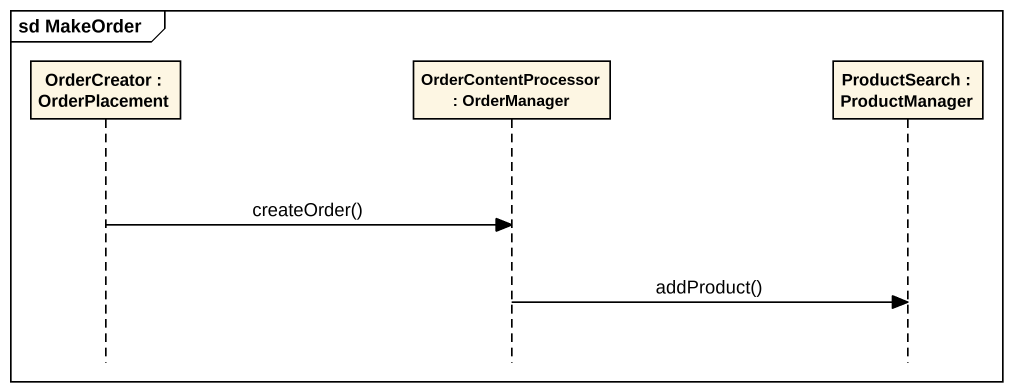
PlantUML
@startuml
mainframe sd MakeOrder
hide footbox
participant "OrderCreator : OrderPlacement" as OrderCreator
participant "OrderContentProcessor : OrderManager" as OrderContentProcessor
participant "ProductSearch : ProductManager" as ProductSearch

OrderCreator -> OrderContentProcessor : createOrder()
OrderContentProcessor -> ProductSearch : addProduct()
@enduml
